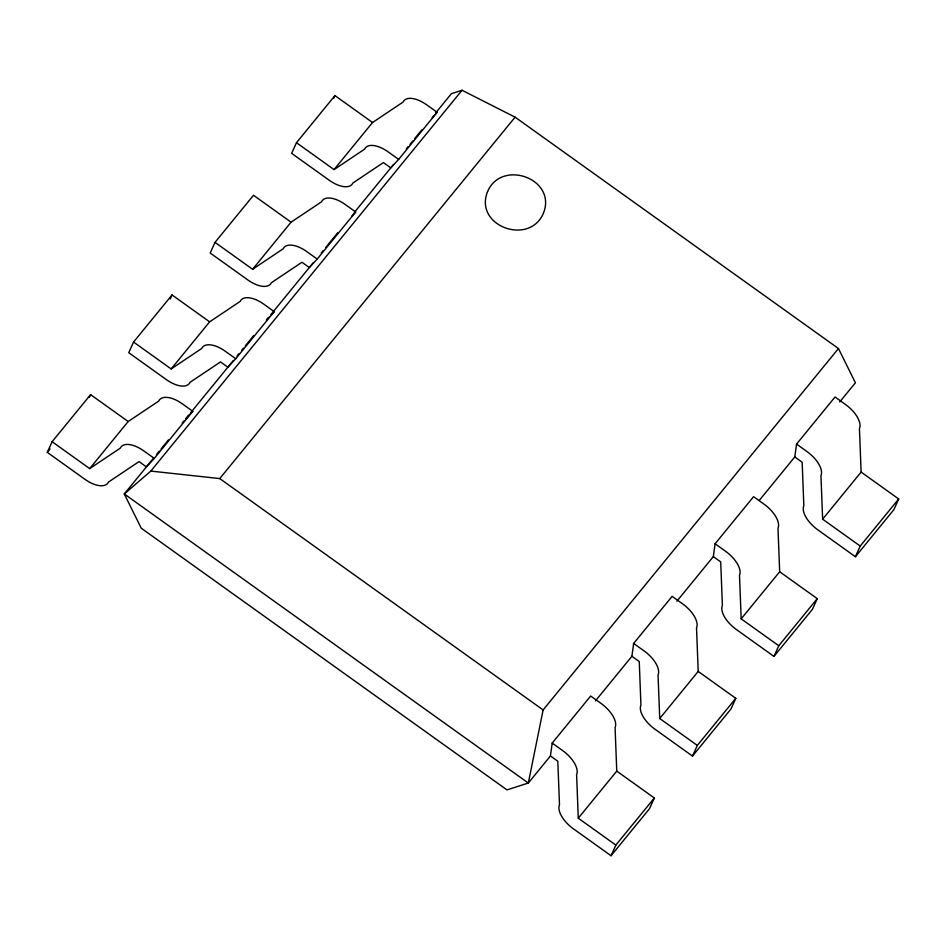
<?xml version="1.0" encoding="UTF-8"?>
<svg xmlns="http://www.w3.org/2000/svg" width="946" height="946" viewBox="0 0 946 946"><rect width="100%" height="100%" fill="white"/><g stroke="black" fill="none" stroke-linecap="round" stroke-linejoin="round"><path stroke-width="1.42" d="M550.442 755.96L552.192 743.107L590.671 696.02L601.1 703.481A23.26 11.399 39.3 0 1 615.077 727.58L616.757 771.108L578.278 818.195L615.858 845.085L611.045 855.74L573.465 828.85A23.26 11.399 39.3 0 1 559.488 804.75L557.809 761.223L550.442 755.96L528.317 783.028L507.009 789.91L141.238 528.187L124.293 493.954L153.749 457.899M631.893 656.288L633.643 643.434L672.133 596.347L682.551 603.808A23.26 11.399 39.3 0 1 696.528 627.908L698.207 671.435L659.729 718.522L697.308 745.413L692.496 756.079L654.916 729.177A23.26 11.399 39.3 0 1 640.939 705.077L639.26 661.55L631.893 656.288L595.46 700.868M713.343 556.615L715.093 543.761L753.584 496.674L764.001 504.135A23.26 11.399 39.3 0 1 777.99 528.235L779.67 571.762L741.179 618.85L778.771 645.74L773.958 656.406L736.366 629.516A23.26 11.399 39.3 0 1 722.389 605.405L720.71 561.889L713.343 556.615L676.91 601.195M794.794 456.942L796.556 444.088L835.034 397.001L845.464 404.462A23.26 11.399 39.3 0 1 859.441 428.562L861.12 472.089L822.63 519.177L860.221 546.067L855.409 556.733L817.817 529.843A23.26 11.399 39.3 0 1 803.84 505.732L802.161 462.216L794.794 456.942L759.295 500.375M838.463 348.53L543.122 709.949L528.317 783.028L124.293 493.954L150.816 471.084L462.038 90.26L515.097 117.162L838.463 348.53L855.409 382.775L839.729 401.955M47.3 452.377L52.113 441.711L90.591 394.624L128.183 421.514L158.739 401.069A23.26 11.399 39.3 0 1 182.353 403.847L192.771 411.309L154.293 458.396L146.417 466.875L139.05 461.601L108.494 482.046A23.26 11.399 39.3 0 1 84.88 479.267L47.3 452.377L50.043 449.019M89.397 397.296L90.591 394.624M133.563 342.038L128.751 352.704L166.33 379.594A23.26 11.399 39.3 0 0 189.945 382.385L220.501 361.928L227.868 367.202L235.743 358.723L274.222 311.636L263.804 304.174A23.26 11.399 39.3 0 0 240.189 301.396L209.634 321.841L171.155 368.94L133.563 342.038L172.042 294.951L209.634 321.841M170.245 298.948L172.042 294.951M215.014 242.365L210.201 253.031L247.793 279.921A23.26 11.399 39.3 0 0 271.396 282.712L301.951 262.255L309.33 267.529L317.194 259.062L355.684 211.963L345.255 204.502A23.26 11.399 39.3 0 0 321.652 201.723L291.084 222.168L252.606 269.267L215.014 242.365L253.504 195.278L291.084 222.168M296.476 142.704L291.652 153.358L329.243 180.248A23.26 11.399 39.3 0 0 352.846 183.039L383.414 162.582L390.781 167.856L398.656 159.389L437.135 112.29L426.705 104.84A23.26 11.399 39.3 0 0 403.102 102.05L372.535 122.507L334.056 169.594L296.476 142.704L334.955 95.605L372.535 122.507M333.749 98.278L334.955 95.605M616.757 771.108L654.348 797.998L649.524 808.653L611.045 855.74M698.207 671.435L735.799 698.325L730.986 708.98L692.496 756.079M779.67 571.762L817.249 598.652L812.437 609.307L773.958 656.406M861.12 472.089L898.7 498.98L893.887 509.646L855.409 556.733M52.113 441.711L89.693 468.601L128.183 421.514M156.504 454.541L159.247 451.183M161.08 448.936L168.412 439.961M182.152 423.146L183.985 420.911M185.83 418.64L188.632 415.211M190.501 412.929L233.366 360.473M237.032 355.992L238.865 353.745M241.62 350.387L243.453 348.14M245.286 345.905L253.528 335.806M268.226 317.832L266.358 320.115L269.303 316.934M271.029 314.391L312.984 263.047M321.238 252.96L323.071 250.714M325.814 247.344L337.722 232.775M354.348 212.436L393.524 164.498M406.354 148.794L408.187 146.559M410.02 144.312L412.763 140.954M414.596 138.707L421.928 129.744M435.716 112.87L451.384 93.689L462.038 90.26M150.816 471.084L219.756 478.57L515.097 117.162M615.858 845.085L654.348 797.998M697.308 745.413L735.799 698.325M778.771 645.74L817.249 598.652M860.221 546.067L898.7 498.98M432.216 117.588L437.135 112.29M351.746 216.208L355.684 211.963M271.277 314.817L274.222 311.636M185.889 418.723L192.771 411.309M334.056 169.594L364.612 149.137A23.26 11.399 39.3 0 1 388.227 151.928L398.656 159.389M252.606 269.267L283.161 248.81A23.26 11.399 39.3 0 1 306.776 251.601L317.194 259.062M171.155 368.94L201.711 348.483A23.26 11.399 39.3 0 1 225.314 351.273L235.743 358.723M89.693 468.601L120.26 448.156A23.26 11.399 39.3 0 1 143.863 450.935L154.293 458.396M796.556 444.088L806.973 451.549A23.26 11.399 39.3 0 1 820.951 475.661L822.63 519.177M715.093 543.761L725.523 551.222A23.26 11.399 39.3 0 1 739.5 575.334L741.179 618.85M633.643 643.434L644.072 650.895A23.26 11.399 39.3 0 1 658.049 674.995L659.729 718.522M219.756 478.57L543.122 709.949M552.192 743.107L562.622 750.568A23.26 11.399 39.3 0 1 576.599 774.668L578.278 818.195M487.592 191.53C473.591 226.011 529.192 246.279 543.359 213.394C557.36 178.912 501.758 158.644 487.592 191.53"/></g></svg>
